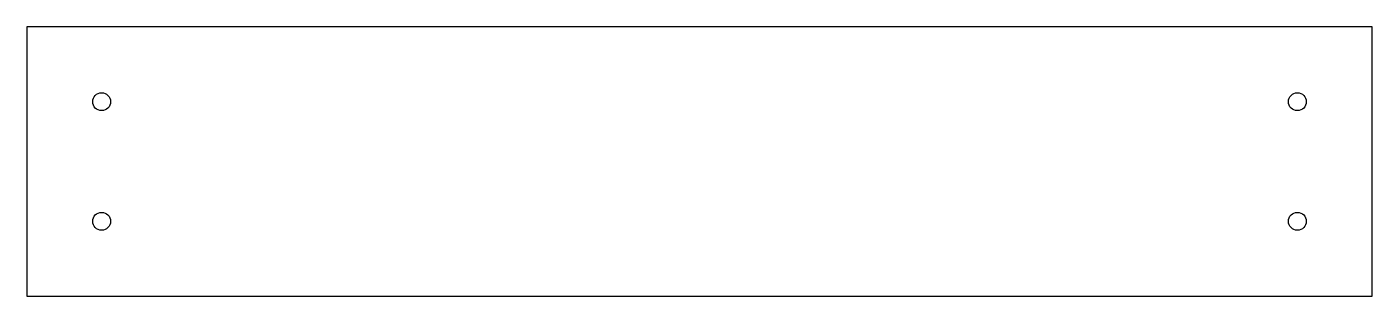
# Model space of a CAD drawing. Extents: x 0 to 900, y 0 to 180.
import ezdxf

# ---------------------------------------------------------------- set-up
doc = ezdxf.new("R2010")
doc.units = 0

msp = doc.modelspace()

# ---------------------------------------------------------------- linework, layer by layer
at = {"layer": 'CUT'}
for p, q in [((900, 180), (0, 180)), ((0, 180), (0, 0)), ((900, 0), (900, 180)), ((0, 0), (900, 0))]:
    msp.add_line(p, q, dxfattribs=at)
at = {"layer": 'HOLES'}
for centre in [(50, 130), (850, 130), (50, 50), (850, 50)]:
    msp.add_circle(centre, 6, dxfattribs=at)

doc.saveas('drawing.dxf')
